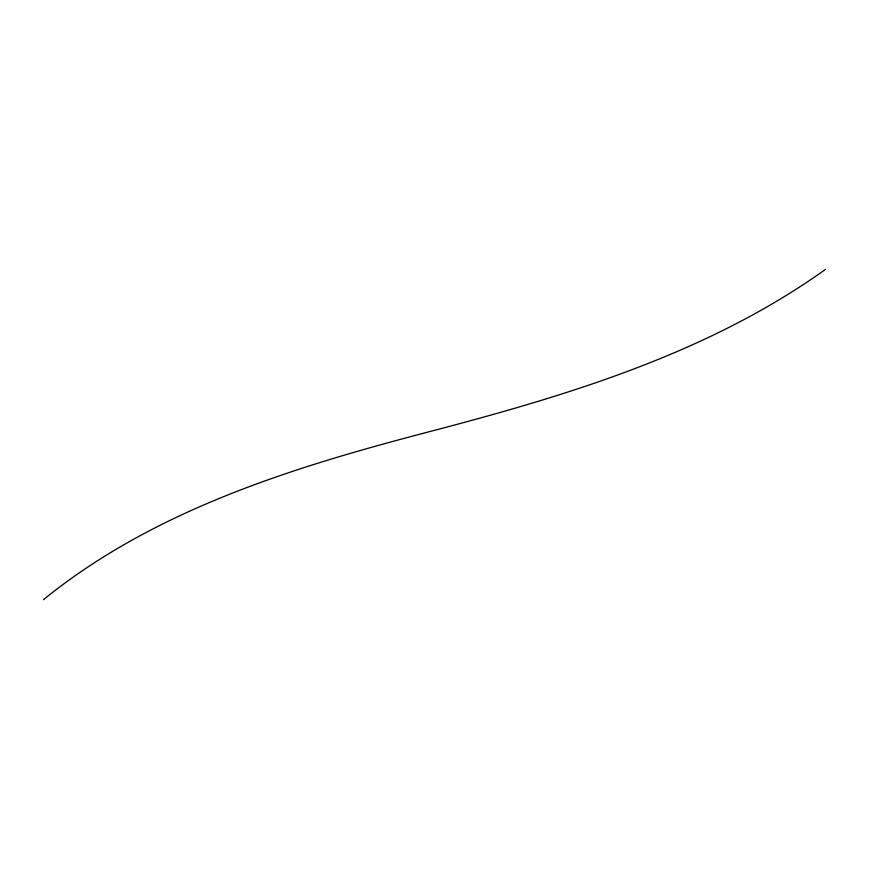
<?xml version="1.0" encoding="UTF-8"?>
<svg xmlns="http://www.w3.org/2000/svg" width="869" height="869" viewBox="0 0 869 869"><rect width="100%" height="100%" fill="white"/><g stroke="black" fill="none" stroke-linecap="round" stroke-linejoin="round"><path stroke-width="1.3" d="M43.45 599.664C153.216 510.646 290.518 468.141 425.06 432.816C564.763 396.286 706.66 354.346 825.55 269.336"/></g></svg>
